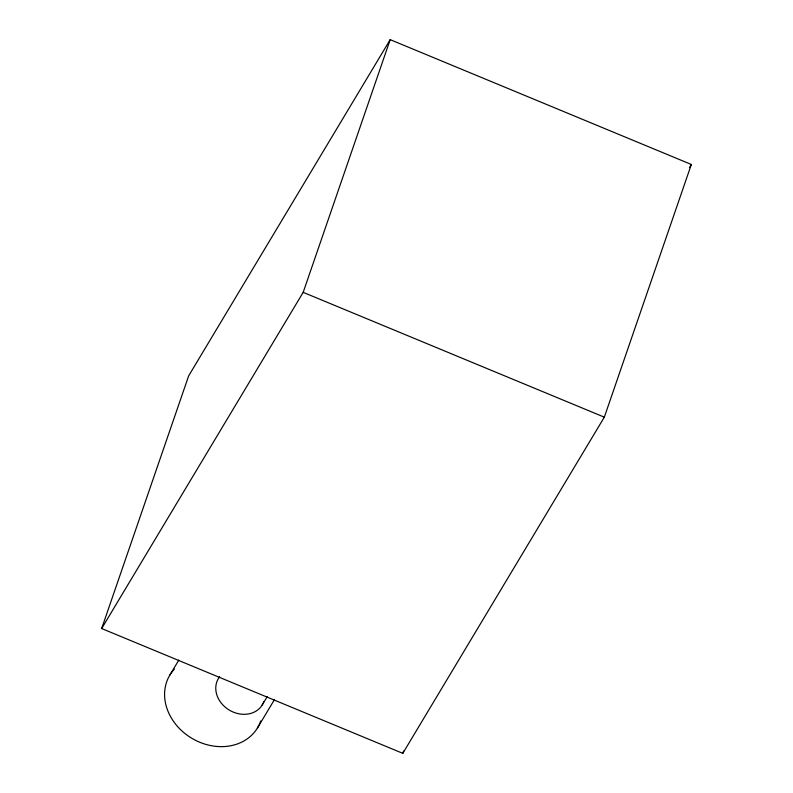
<?xml version="1.0" encoding="UTF-8"?>
<svg xmlns="http://www.w3.org/2000/svg" width="793" height="793" viewBox="0 0 793 793"><rect width="100%" height="100%" fill="white"/><g stroke="black" fill="none" stroke-linecap="round" stroke-linejoin="round"><path stroke-width="1.19" d="M101.663 628.532L188.675 375.832L390.196 39.65L691.337 164.468L604.325 417.168L402.804 753.35L101.663 628.532L303.184 292.349L390.196 39.65M402.804 753.35L403.607 751.011M169.98 674.873L178.841 660.083M262.176 705.027L267.201 696.65M257.408 728.053L274.497 699.545M689.434 167.65L691.337 164.468M303.184 292.349L604.325 417.168M263.851 701.488A25.584 21.411 30.9 0 1 230.099 710.558A25.584 21.411 30.9 0 1 219.631 676.746M260.748 720.966A51.168 42.832 30.9 0 1 191.628 738.174A51.168 42.832 30.9 0 1 174.371 669.094"/></g></svg>
